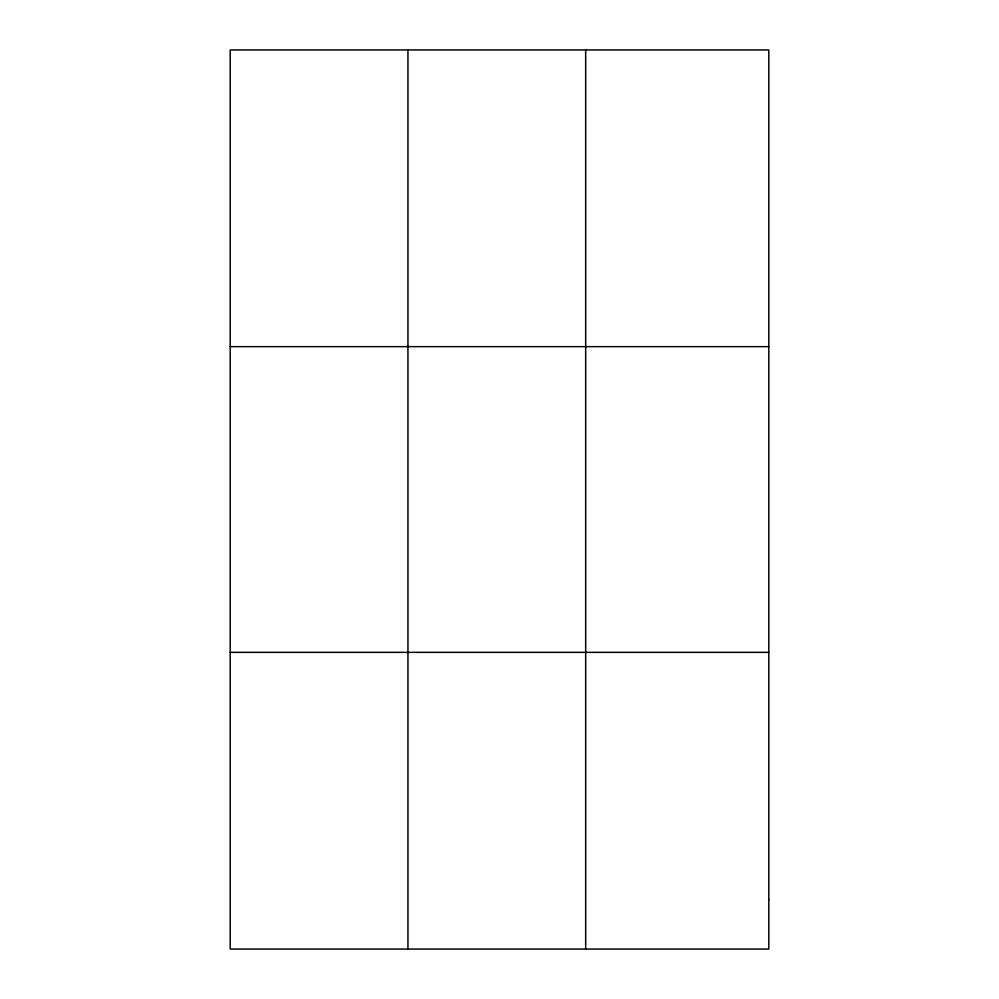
<?xml version="1.0" encoding="UTF-8"?>
<svg xmlns="http://www.w3.org/2000/svg" width="999" height="999" viewBox="0 0 999 999"><rect width="100%" height="100%" fill="white"/><g stroke="black" fill="none" stroke-linecap="round" stroke-linejoin="round"><path stroke-width="1.5" d="M407.942 949.05L407.942 49.95M585.676 949.05L585.676 49.95M230.195 346.653L768.805 346.653M230.195 652.347L768.805 652.347M768.805 899.6L768.805 949.05L230.195 949.05L230.195 49.95L768.805 49.95L768.805 899.6"/></g></svg>
